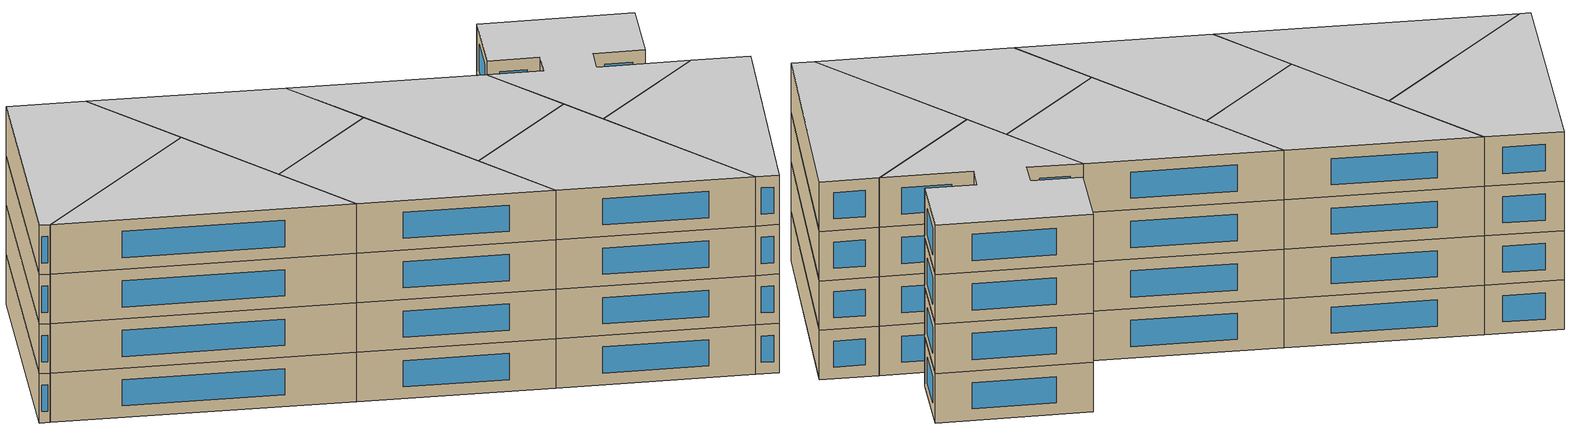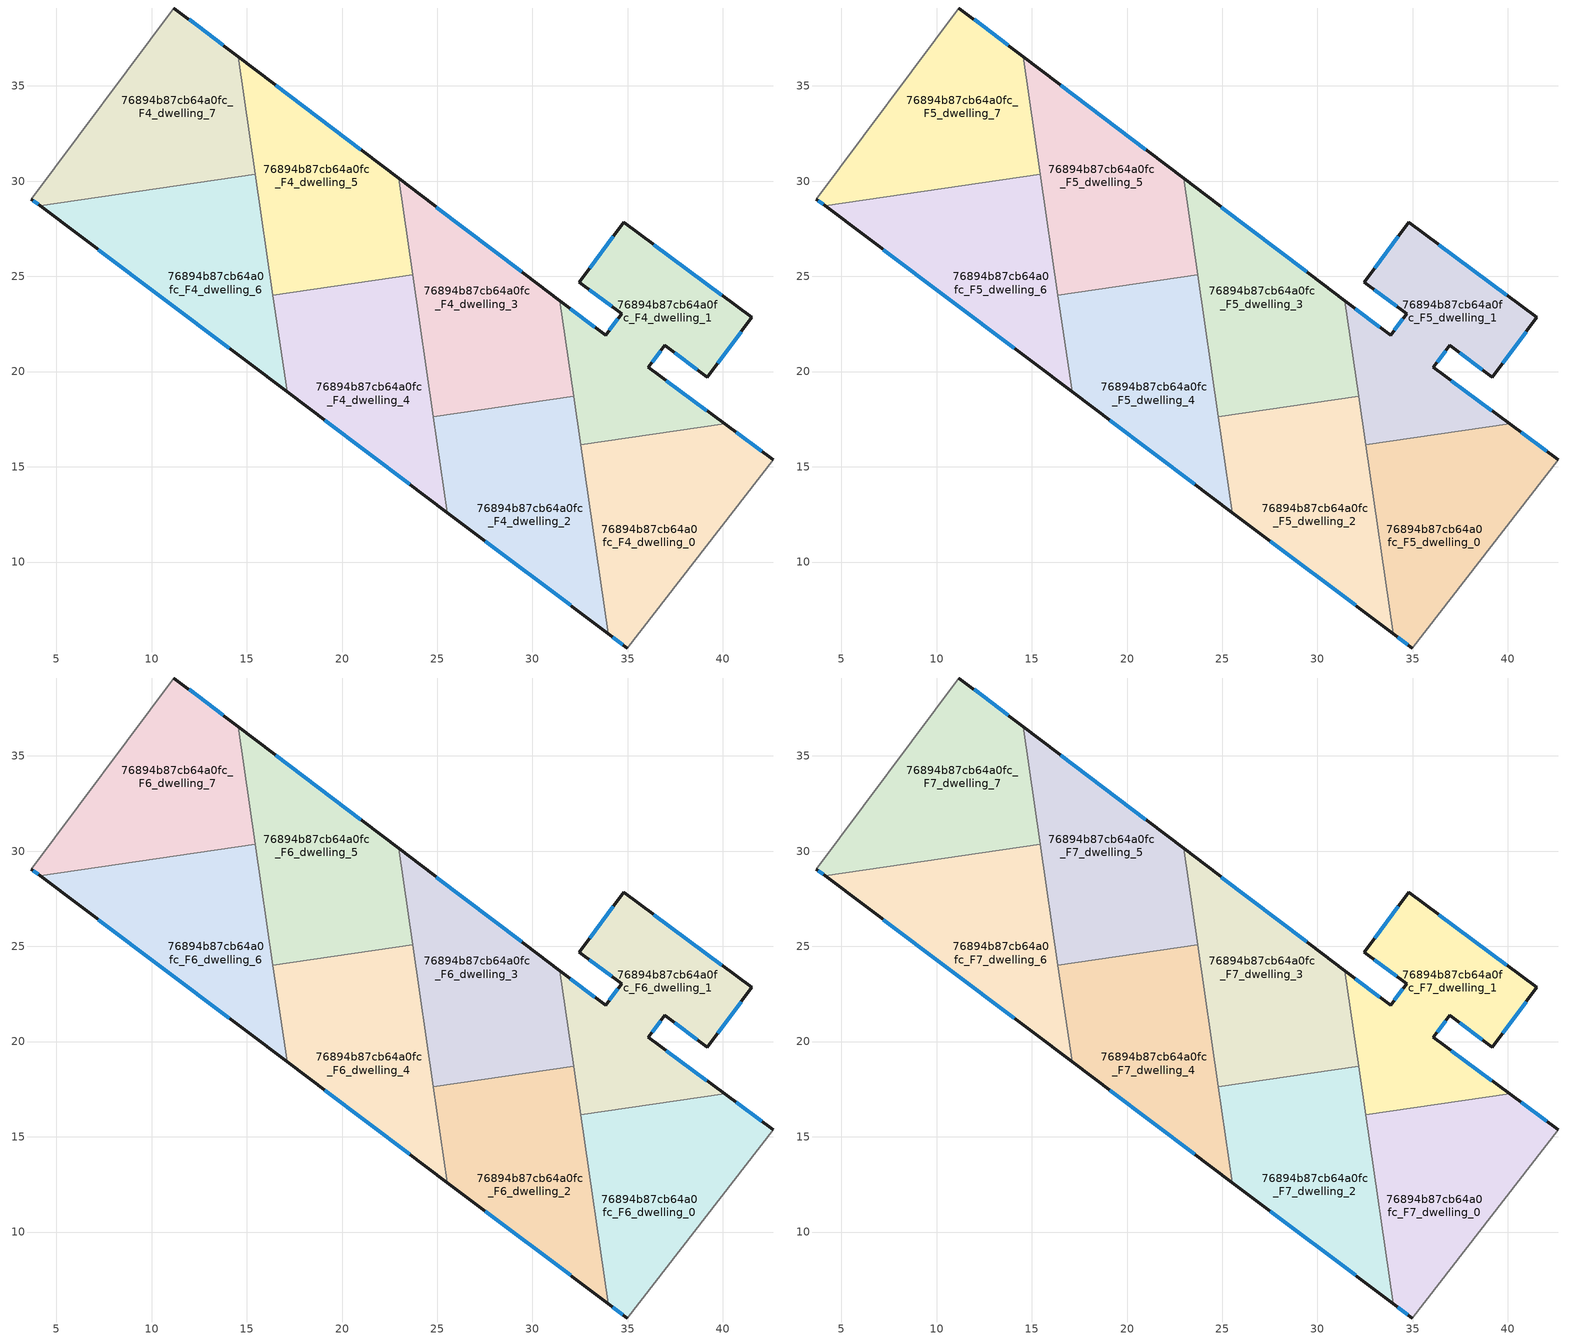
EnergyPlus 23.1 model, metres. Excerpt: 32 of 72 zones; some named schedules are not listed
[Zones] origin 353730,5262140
76894b87cb64a0fc_F4_dwelling_0
 floor to 76894b87cb64a0fc_F3_dwelling_0 (EU_floor_Construction): 42.64,15.36 34.97,5.49 33.98,6.23 32.53,16.15 40.09,17.25 z12
 wall outside (EU_wall_Construction): 33.98,6.23 34.97,5.49 / 42.64,15.36 40.09,17.25 z12:15
 wall to 76894b87cb64a0fc_F4_dwelling_1 (EU_wall_Construction): 40.09,17.25 32.53,16.15 z12:15
 wall adiabatic (EU_wall_Construction): 34.97,5.49 42.64,15.36 z12:15
 wall to 76894b87cb64a0fc_F4_dwelling_2 (EU_wall_Construction): 32.53,16.15 33.98,6.23 z12:15
 window (EU_Window_Construction): 34.22,6.06 34.74,5.66 / 42.04,15.81 40.69,16.81 z12.7:14.3
76894b87cb64a0fc_F4_dwelling_1
 floor to 76894b87cb64a0fc_F3_dwelling_1 (EU_floor_Construction): 41.51,22.84 39.18,19.71 36.94,21.38 36.08,20.23 40.09,17.25 32.53,16.15 31.43,23.73 33.84,21.9 34.69,23.03 32.45,24.7 34.78,27.83 z12
 wall outside (EU_wall_Construction): 40.09,17.25 36.08,20.23 36.94,21.38 39.18,19.71 41.51,22.84 34.78,27.83 32.45,24.7 34.69,23.03 33.84,21.9 31.43,23.73 z12:15
 wall to 76894b87cb64a0fc_F4_dwelling_3 (EU_wall_Construction): 31.43,23.73 32.16,18.71 z12:15
 wall to 76894b87cb64a0fc_F4_dwelling_2 (EU_wall_Construction): 32.16,18.71 32.54,16.15 z12:15
 window (EU_Window_Construction): 37.46,20.98 38.65,20.1 / 36.28,20.5 36.74,21.11 / 39.15,17.95 37.02,19.53 / 33.27,22.33 31.99,23.3 / 34.49,22.77 34.04,22.16 / 32.97,24.31 34.16,23.42 / 34.23,27.1 32.99,25.44 / 39.93,24.01 36.36,26.66 / 39.73,20.44 40.96,22.1 z12.7:14.3
76894b87cb64a0fc_F4_dwelling_2
 floor to 76894b87cb64a0fc_F3_dwelling_2 (EU_floor_Construction): 32.16,18.71 33.98,6.23 25.54,12.59 24.8,17.63 z12
 wall outside (EU_wall_Construction): 25.54,12.59 33.98,6.23 z12:15
 wall to 76894b87cb64a0fc_F4_dwelling_3 (EU_wall_Construction): 32.16,18.71 24.8,17.63 z12:15
 wall to 76894b87cb64a0fc_F4_dwelling_4 (EU_wall_Construction): 24.8,17.63 25.54,12.59 z12:15
 window (EU_Window_Construction): 27.52,11.1 32,7.73 z12.7:14.3
76894b87cb64a0fc_F4_dwelling_3
 floor to 76894b87cb64a0fc_F3_dwelling_3 (EU_floor_Construction): 31.43,23.73 32.16,18.71 24.8,17.63 22.97,30.14 z12
 wall outside (EU_wall_Construction): 31.43,23.73 22.97,30.14 z12:15
 wall to 76894b87cb64a0fc_F4_dwelling_5 (EU_wall_Construction): 22.97,30.14 23.71,25.09 z12:15
 wall to 76894b87cb64a0fc_F4_dwelling_4 (EU_wall_Construction): 23.71,25.09 24.8,17.64 z12:15
 window (EU_Window_Construction): 29.44,25.23 24.96,28.63 z12.7:14.3
76894b87cb64a0fc_F4_dwelling_4
 floor to 76894b87cb64a0fc_F3_dwelling_4 (EU_floor_Construction): 23.71,25.09 25.54,12.59 17.12,18.94 16.38,24.01 z12
 wall outside (EU_wall_Construction): 17.12,18.94 25.54,12.59 z12:15
 wall to 76894b87cb64a0fc_F4_dwelling_5 (EU_wall_Construction): 23.71,25.09 16.38,24.01 z12:15
 wall to 76894b87cb64a0fc_F4_dwelling_6 (EU_wall_Construction): 16.38,24.01 17.12,18.94 z12:15
 window (EU_Window_Construction): 19.09,17.45 23.56,14.08 z12.7:14.3
76894b87cb64a0fc_F4_dwelling_5
 floor to 76894b87cb64a0fc_F3_dwelling_5 (EU_floor_Construction): 22.97,30.14 23.71,25.09 16.38,24.01 14.55,36.53 z12
 wall outside (EU_wall_Construction): 22.97,30.14 14.55,36.53 z12:15
 wall to 76894b87cb64a0fc_F4_dwelling_7 (EU_wall_Construction): 14.55,36.53 15.45,30.35 z12:15
 wall to 76894b87cb64a0fc_F4_dwelling_6 (EU_wall_Construction): 15.45,30.35 16.38,24.01 z12:15
 window (EU_Window_Construction): 21,31.64 16.53,35.03 z12.7:14.3
76894b87cb64a0fc_F4_dwelling_6
 floor to 76894b87cb64a0fc_F3_dwelling_6 (EU_floor_Construction): 15.45,30.35 17.12,18.94 4.16,28.7 z12
 wall outside (EU_wall_Construction): 4.16,28.7 17.12,18.94 z12:15
 wall to 76894b87cb64a0fc_F4_dwelling_7 (EU_wall_Construction): 15.45,30.35 4.16,28.7 z12:15
 window (EU_Window_Construction): 7.2,26.41 14.07,21.23 z12.7:14.3
76894b87cb64a0fc_F4_dwelling_7
 floor to 76894b87cb64a0fc_F3_dwelling_7 (EU_floor_Construction): 14.55,36.53 15.45,30.35 4.16,28.7 3.68,29.06 11.18,39.09 z12
 wall outside (EU_wall_Construction): 3.68,29.06 4.16,28.7 / 14.55,36.53 11.18,39.09 z12:15
 wall adiabatic (EU_wall_Construction): 11.18,39.09 3.68,29.06 z12:15
 window (EU_Window_Construction): 3.79,28.97 4.04,28.78 / 13.75,37.13 11.97,38.49 z12.7:14.3
76894b87cb64a0fc_F5_dwelling_0
 floor to 76894b87cb64a0fc_F4_dwelling_0 (EU_floor_Construction): 42.64,15.36 34.97,5.49 33.98,6.23 32.53,16.15 40.09,17.25 z15
 wall outside (EU_wall_Construction): 33.98,6.23 34.97,5.49 / 42.64,15.36 40.09,17.25 z15:18
 wall to 76894b87cb64a0fc_F5_dwelling_1 (EU_wall_Construction): 40.09,17.25 32.53,16.15 z15:18
 wall adiabatic (EU_wall_Construction): 34.97,5.49 42.64,15.36 z15:18
 wall to 76894b87cb64a0fc_F5_dwelling_2 (EU_wall_Construction): 32.53,16.15 33.98,6.23 z15:18
 window (EU_Window_Construction): 34.22,6.06 34.74,5.66 / 42.04,15.81 40.69,16.81 z15.7:17.3
76894b87cb64a0fc_F5_dwelling_1
 floor to 76894b87cb64a0fc_F4_dwelling_1 (EU_floor_Construction): 41.51,22.84 39.18,19.71 36.94,21.38 36.08,20.23 40.09,17.25 32.53,16.15 31.43,23.73 33.84,21.9 34.69,23.03 32.45,24.7 34.78,27.83 z15
 wall outside (EU_wall_Construction): 40.09,17.25 36.08,20.23 36.94,21.38 39.18,19.71 41.51,22.84 34.78,27.83 32.45,24.7 34.69,23.03 33.84,21.9 31.43,23.73 z15:18
 wall to 76894b87cb64a0fc_F5_dwelling_3 (EU_wall_Construction): 31.43,23.73 32.16,18.71 z15:18
 wall to 76894b87cb64a0fc_F5_dwelling_2 (EU_wall_Construction): 32.16,18.71 32.54,16.15 z15:18
 window (EU_Window_Construction): 37.46,20.98 38.65,20.1 / 36.28,20.5 36.74,21.11 / 39.15,17.95 37.02,19.53 / 33.27,22.33 31.99,23.3 / 34.49,22.77 34.04,22.16 / 32.97,24.31 34.16,23.42 / 34.23,27.1 32.99,25.44 / 39.93,24.01 36.36,26.66 / 39.73,20.44 40.96,22.1 z15.7:17.3
76894b87cb64a0fc_F5_dwelling_2
 floor to 76894b87cb64a0fc_F4_dwelling_2 (EU_floor_Construction): 32.16,18.71 33.98,6.23 25.54,12.59 24.8,17.63 z15
 wall outside (EU_wall_Construction): 25.54,12.59 33.98,6.23 z15:18
 wall to 76894b87cb64a0fc_F5_dwelling_3 (EU_wall_Construction): 32.16,18.71 24.8,17.63 z15:18
 wall to 76894b87cb64a0fc_F5_dwelling_4 (EU_wall_Construction): 24.8,17.63 25.54,12.59 z15:18
 window (EU_Window_Construction): 27.52,11.1 32,7.73 z15.7:17.3
76894b87cb64a0fc_F5_dwelling_3
 floor to 76894b87cb64a0fc_F4_dwelling_3 (EU_floor_Construction): 31.43,23.73 32.16,18.71 24.8,17.63 22.97,30.14 z15
 wall outside (EU_wall_Construction): 31.43,23.73 22.97,30.14 z15:18
 wall to 76894b87cb64a0fc_F5_dwelling_5 (EU_wall_Construction): 22.97,30.14 23.71,25.09 z15:18
 wall to 76894b87cb64a0fc_F5_dwelling_4 (EU_wall_Construction): 23.71,25.09 24.8,17.64 z15:18
 window (EU_Window_Construction): 29.44,25.23 24.96,28.63 z15.7:17.3
76894b87cb64a0fc_F5_dwelling_4
 floor to 76894b87cb64a0fc_F4_dwelling_4 (EU_floor_Construction): 23.71,25.09 25.54,12.59 17.12,18.94 16.38,24.01 z15
 wall outside (EU_wall_Construction): 17.12,18.94 25.54,12.59 z15:18
 wall to 76894b87cb64a0fc_F5_dwelling_5 (EU_wall_Construction): 23.71,25.09 16.38,24.01 z15:18
 wall to 76894b87cb64a0fc_F5_dwelling_6 (EU_wall_Construction): 16.38,24.01 17.12,18.94 z15:18
 window (EU_Window_Construction): 19.09,17.45 23.56,14.08 z15.7:17.3
76894b87cb64a0fc_F5_dwelling_5
 floor to 76894b87cb64a0fc_F4_dwelling_5 (EU_floor_Construction): 22.97,30.14 23.71,25.09 16.38,24.01 14.55,36.53 z15
 wall outside (EU_wall_Construction): 22.97,30.14 14.55,36.53 z15:18
 wall to 76894b87cb64a0fc_F5_dwelling_7 (EU_wall_Construction): 14.55,36.53 15.45,30.35 z15:18
 wall to 76894b87cb64a0fc_F5_dwelling_6 (EU_wall_Construction): 15.45,30.35 16.38,24.01 z15:18
 window (EU_Window_Construction): 21,31.64 16.53,35.03 z15.7:17.3
76894b87cb64a0fc_F5_dwelling_6
 floor to 76894b87cb64a0fc_F4_dwelling_6 (EU_floor_Construction): 15.45,30.35 17.12,18.94 4.16,28.7 z15
 wall outside (EU_wall_Construction): 4.16,28.7 17.12,18.94 z15:18
 wall to 76894b87cb64a0fc_F5_dwelling_7 (EU_wall_Construction): 15.45,30.35 4.16,28.7 z15:18
 window (EU_Window_Construction): 7.2,26.41 14.07,21.23 z15.7:17.3
76894b87cb64a0fc_F5_dwelling_7
 floor to 76894b87cb64a0fc_F4_dwelling_7 (EU_floor_Construction): 14.55,36.53 15.45,30.35 4.16,28.7 3.68,29.06 11.18,39.09 z15
 wall outside (EU_wall_Construction): 3.68,29.06 4.16,28.7 / 14.55,36.53 11.18,39.09 z15:18
 wall adiabatic (EU_wall_Construction): 11.18,39.09 3.68,29.06 z15:18
 window (EU_Window_Construction): 3.79,28.97 4.04,28.78 / 13.75,37.13 11.97,38.49 z15.7:17.3
76894b87cb64a0fc_F6_dwelling_0
 floor to 76894b87cb64a0fc_F5_dwelling_0 (EU_floor_Construction): 42.64,15.36 34.97,5.49 33.98,6.23 32.53,16.15 40.09,17.25 z18
 wall outside (EU_wall_Construction): 33.98,6.23 34.97,5.49 / 42.64,15.36 40.09,17.25 z18:21
 wall to 76894b87cb64a0fc_F6_dwelling_1 (EU_wall_Construction): 40.09,17.25 32.53,16.15 z18:21
 wall adiabatic (EU_wall_Construction): 34.97,5.49 42.64,15.36 z18:21
 wall to 76894b87cb64a0fc_F6_dwelling_2 (EU_wall_Construction): 32.53,16.15 33.98,6.23 z18:21
 window (EU_Window_Construction): 34.22,6.06 34.74,5.66 / 42.04,15.81 40.69,16.81 z18.7:20.3
76894b87cb64a0fc_F6_dwelling_1
 floor to 76894b87cb64a0fc_F5_dwelling_1 (EU_floor_Construction): 41.51,22.84 39.18,19.71 36.94,21.38 36.08,20.23 40.09,17.25 32.53,16.15 31.43,23.73 33.84,21.9 34.69,23.03 32.45,24.7 34.78,27.83 z18
 wall outside (EU_wall_Construction): 40.09,17.25 36.08,20.23 36.94,21.38 39.18,19.71 41.51,22.84 34.78,27.83 32.45,24.7 34.69,23.03 33.84,21.9 31.43,23.73 z18:21
 wall to 76894b87cb64a0fc_F6_dwelling_3 (EU_wall_Construction): 31.43,23.73 32.16,18.71 z18:21
 wall to 76894b87cb64a0fc_F6_dwelling_2 (EU_wall_Construction): 32.16,18.71 32.54,16.15 z18:21
 window (EU_Window_Construction): 37.46,20.98 38.65,20.1 / 36.28,20.5 36.74,21.11 / 39.15,17.95 37.02,19.53 / 33.27,22.33 31.99,23.3 / 34.49,22.77 34.04,22.16 / 32.97,24.31 34.16,23.42 / 34.23,27.1 32.99,25.44 / 39.93,24.01 36.36,26.66 / 39.73,20.44 40.96,22.1 z18.7:20.3
76894b87cb64a0fc_F6_dwelling_2
 floor to 76894b87cb64a0fc_F5_dwelling_2 (EU_floor_Construction): 32.16,18.71 33.98,6.23 25.54,12.59 24.8,17.63 z18
 wall outside (EU_wall_Construction): 25.54,12.59 33.98,6.23 z18:21
 wall to 76894b87cb64a0fc_F6_dwelling_3 (EU_wall_Construction): 32.16,18.71 24.8,17.63 z18:21
 wall to 76894b87cb64a0fc_F6_dwelling_4 (EU_wall_Construction): 24.8,17.63 25.54,12.59 z18:21
 window (EU_Window_Construction): 27.52,11.1 32,7.73 z18.7:20.3
76894b87cb64a0fc_F6_dwelling_3
 floor to 76894b87cb64a0fc_F5_dwelling_3 (EU_floor_Construction): 31.43,23.73 32.16,18.71 24.8,17.63 22.97,30.14 z18
 wall outside (EU_wall_Construction): 31.43,23.73 22.97,30.14 z18:21
 wall to 76894b87cb64a0fc_F6_dwelling_5 (EU_wall_Construction): 22.97,30.14 23.71,25.09 z18:21
 wall to 76894b87cb64a0fc_F6_dwelling_4 (EU_wall_Construction): 23.71,25.09 24.8,17.64 z18:21
 window (EU_Window_Construction): 29.44,25.23 24.96,28.63 z18.7:20.3
76894b87cb64a0fc_F6_dwelling_4
 floor to 76894b87cb64a0fc_F5_dwelling_4 (EU_floor_Construction): 23.71,25.09 25.54,12.59 17.12,18.94 16.38,24.01 z18
 wall outside (EU_wall_Construction): 17.12,18.94 25.54,12.59 z18:21
 wall to 76894b87cb64a0fc_F6_dwelling_5 (EU_wall_Construction): 23.71,25.09 16.38,24.01 z18:21
 wall to 76894b87cb64a0fc_F6_dwelling_6 (EU_wall_Construction): 16.38,24.01 17.12,18.94 z18:21
 window (EU_Window_Construction): 19.09,17.45 23.56,14.08 z18.7:20.3
76894b87cb64a0fc_F6_dwelling_5
 floor to 76894b87cb64a0fc_F5_dwelling_5 (EU_floor_Construction): 22.97,30.14 23.71,25.09 16.38,24.01 14.55,36.53 z18
 wall outside (EU_wall_Construction): 22.97,30.14 14.55,36.53 z18:21
 wall to 76894b87cb64a0fc_F6_dwelling_7 (EU_wall_Construction): 14.55,36.53 15.45,30.35 z18:21
 wall to 76894b87cb64a0fc_F6_dwelling_6 (EU_wall_Construction): 15.45,30.35 16.38,24.01 z18:21
 window (EU_Window_Construction): 21,31.64 16.53,35.03 z18.7:20.3
76894b87cb64a0fc_F6_dwelling_6
 floor to 76894b87cb64a0fc_F5_dwelling_6 (EU_floor_Construction): 15.45,30.35 17.12,18.94 4.16,28.7 z18
 wall outside (EU_wall_Construction): 4.16,28.7 17.12,18.94 z18:21
 wall to 76894b87cb64a0fc_F6_dwelling_7 (EU_wall_Construction): 15.45,30.35 4.16,28.7 z18:21
 window (EU_Window_Construction): 7.2,26.41 14.07,21.23 z18.7:20.3
76894b87cb64a0fc_F6_dwelling_7
 floor to 76894b87cb64a0fc_F5_dwelling_7 (EU_floor_Construction): 14.55,36.53 15.45,30.35 4.16,28.7 3.68,29.06 11.18,39.09 z18
 wall outside (EU_wall_Construction): 3.68,29.06 4.16,28.7 / 14.55,36.53 11.18,39.09 z18:21
 wall adiabatic (EU_wall_Construction): 11.18,39.09 3.68,29.06 z18:21
 window (EU_Window_Construction): 3.79,28.97 4.04,28.78 / 13.75,37.13 11.97,38.49 z18.7:20.3
76894b87cb64a0fc_F7_dwelling_0
 floor to 76894b87cb64a0fc_F6_dwelling_0 (EU_floor_Construction): 42.64,15.36 34.97,5.49 33.98,6.23 32.53,16.15 40.09,17.25 z21
 wall outside (EU_wall_Construction): 33.98,6.23 34.97,5.49 / 42.64,15.36 40.09,17.25 z21:24
 wall to 76894b87cb64a0fc_F7_dwelling_1 (EU_wall_Construction): 40.09,17.25 32.53,16.15 z21:24
 wall adiabatic (EU_wall_Construction): 34.97,5.49 42.64,15.36 z21:24
 wall to 76894b87cb64a0fc_F7_dwelling_2 (EU_wall_Construction): 32.53,16.15 33.98,6.23 z21:24
 window (EU_Window_Construction): 34.22,6.06 34.74,5.66 / 42.04,15.81 40.69,16.81 z21.7:23.3
 ceiling to 76894b87cb64a0fc_F8_dwelling_0 (EU_floor_Construction): 34.97,5.49 42.64,15.36 40.09,17.25 32.53,16.15 33.98,6.23 z24
76894b87cb64a0fc_F7_dwelling_1
 floor to 76894b87cb64a0fc_F6_dwelling_1 (EU_floor_Construction): 41.51,22.84 39.18,19.71 36.94,21.38 36.08,20.23 40.09,17.25 32.53,16.15 31.43,23.73 33.84,21.9 34.69,23.03 32.45,24.7 34.78,27.83 z21
 wall outside (EU_wall_Construction): 40.09,17.25 36.08,20.23 36.94,21.38 39.18,19.71 41.51,22.84 34.78,27.83 32.45,24.7 34.69,23.03 33.84,21.9 31.43,23.73 z21:24
 wall to 76894b87cb64a0fc_F7_dwelling_3 (EU_wall_Construction): 31.43,23.73 32.16,18.71 z21:24
 wall to 76894b87cb64a0fc_F7_dwelling_2 (EU_wall_Construction): 32.16,18.71 32.54,16.15 z21:24
 window (EU_Window_Construction): 37.46,20.98 38.65,20.1 / 36.28,20.5 36.74,21.11 / 39.15,17.95 37.02,19.53 / 33.27,22.33 31.99,23.3 / 34.49,22.77 34.04,22.16 / 32.97,24.31 34.16,23.42 / 34.23,27.1 32.99,25.44 / 39.93,24.01 36.36,26.66 / 39.73,20.44 40.96,22.1 z21.7:23.3
 ceiling to 76894b87cb64a0fc_F8_dwelling_1 (EU_floor_Construction): 40.09,17.25 36.08,20.23 36.94,21.38 39.18,19.71 41.51,22.84 34.78,27.83 32.45,24.7 34.69,23.03 33.84,21.9 31.43,23.73 32.53,16.15 z24
76894b87cb64a0fc_F7_dwelling_2
 floor to 76894b87cb64a0fc_F6_dwelling_2 (EU_floor_Construction): 32.16,18.71 33.98,6.23 25.54,12.59 24.8,17.63 z21
 wall outside (EU_wall_Construction): 25.54,12.59 33.98,6.23 z21:24
 wall to 76894b87cb64a0fc_F7_dwelling_3 (EU_wall_Construction): 32.16,18.71 24.8,17.63 z21:24
 wall to 76894b87cb64a0fc_F7_dwelling_4 (EU_wall_Construction): 24.8,17.63 25.54,12.59 z21:24
 window (EU_Window_Construction): 27.52,11.1 32,7.73 z21.7:23.3
 ceiling to 76894b87cb64a0fc_F8_dwelling_2 (EU_floor_Construction): 33.98,6.23 32.16,18.71 24.8,17.63 25.54,12.59 z24
76894b87cb64a0fc_F7_dwelling_3
 floor to 76894b87cb64a0fc_F6_dwelling_3 (EU_floor_Construction): 31.43,23.73 32.16,18.71 24.8,17.63 22.97,30.14 z21
 wall outside (EU_wall_Construction): 31.43,23.73 22.97,30.14 z21:24
 wall to 76894b87cb64a0fc_F7_dwelling_5 (EU_wall_Construction): 22.97,30.14 23.71,25.09 z21:24
 wall to 76894b87cb64a0fc_F7_dwelling_4 (EU_wall_Construction): 23.71,25.09 24.8,17.64 z21:24
 window (EU_Window_Construction): 29.44,25.23 24.96,28.63 z21.7:23.3
 ceiling to 76894b87cb64a0fc_F8_dwelling_3 (EU_floor_Construction): 32.16,18.71 31.43,23.73 22.97,30.14 24.8,17.63 z24
76894b87cb64a0fc_F7_dwelling_4
 floor to 76894b87cb64a0fc_F6_dwelling_4 (EU_floor_Construction): 23.71,25.09 25.54,12.59 17.12,18.94 16.38,24.01 z21
 wall outside (EU_wall_Construction): 17.12,18.94 25.54,12.59 z21:24
 wall to 76894b87cb64a0fc_F7_dwelling_5 (EU_wall_Construction): 23.71,25.09 16.38,24.01 z21:24
 wall to 76894b87cb64a0fc_F7_dwelling_6 (EU_wall_Construction): 16.38,24.01 17.12,18.94 z21:24
 window (EU_Window_Construction): 19.09,17.45 23.56,14.08 z21.7:23.3
 ceiling to 76894b87cb64a0fc_F8_dwelling_4 (EU_floor_Construction): 25.54,12.59 23.71,25.09 16.38,24.01 17.12,18.94 z24
76894b87cb64a0fc_F7_dwelling_5
 floor to 76894b87cb64a0fc_F6_dwelling_5 (EU_floor_Construction): 22.97,30.14 23.71,25.09 16.38,24.01 14.55,36.53 z21
 wall outside (EU_wall_Construction): 22.97,30.14 14.55,36.53 z21:24
 wall to 76894b87cb64a0fc_F7_dwelling_7 (EU_wall_Construction): 14.55,36.53 15.45,30.35 z21:24
 wall to 76894b87cb64a0fc_F7_dwelling_6 (EU_wall_Construction): 15.45,30.35 16.38,24.01 z21:24
 window (EU_Window_Construction): 21,31.64 16.53,35.03 z21.7:23.3
 ceiling to 76894b87cb64a0fc_F8_dwelling_5 (EU_floor_Construction): 23.71,25.09 22.97,30.14 14.55,36.53 16.38,24.01 z24
76894b87cb64a0fc_F7_dwelling_6
 floor to 76894b87cb64a0fc_F6_dwelling_6 (EU_floor_Construction): 15.45,30.35 17.12,18.94 4.16,28.7 z21
 wall outside (EU_wall_Construction): 4.16,28.7 17.12,18.94 z21:24
 wall to 76894b87cb64a0fc_F7_dwelling_7 (EU_wall_Construction): 15.45,30.35 4.16,28.7 z21:24
 window (EU_Window_Construction): 7.2,26.41 14.07,21.23 z21.7:23.3
 ceiling to 76894b87cb64a0fc_F8_dwelling_6 (EU_floor_Construction): 17.12,18.94 15.45,30.35 4.16,28.7 z24
76894b87cb64a0fc_F7_dwelling_7
 floor to 76894b87cb64a0fc_F6_dwelling_7 (EU_floor_Construction): 14.55,36.53 15.45,30.35 4.16,28.7 3.68,29.06 11.18,39.09 z21
 wall outside (EU_wall_Construction): 3.68,29.06 4.16,28.7 / 14.55,36.53 11.18,39.09 z21:24
 wall adiabatic (EU_wall_Construction): 11.18,39.09 3.68,29.06 z21:24
 window (EU_Window_Construction): 3.79,28.97 4.04,28.78 / 13.75,37.13 11.97,38.49 z21.7:23.3
 ceiling to 76894b87cb64a0fc_F8_dwelling_7 (EU_floor_Construction): 15.45,30.35 14.55,36.53 11.18,39.09 3.68,29.06 4.16,28.7 z24
[Building]
EU S2 Campaign: North Axis=0; Terrain=City; Solar Distribution=FullExterior
[Site:Location]
Budapest.Ferenc.Liszt.Intl.AP: Latitude=47.437; Longitude=19.256; Time Zone=1; Elevation=185
[SizingPeriod:WeatherFileDays]
AnnualSizingPeriod: Begin Month=1; Begin Day of Month=1; End Month=12; End Day of Month=31; Day of Week for Start Day=Monday; Use Weather File Daylight Saving Period=No; Use Weather File Rain and Snow Indicators=No
[MATERIAL]
EU_InternalMass_Material: Roughness=MediumRough; Thickness=0.1; Conductivity=1; Density=1800; Specific Heat=900; Thermal Absorptance=0.9; Solar Absorptance=0.7; Visible Absorptance=0.7
[MATERIAL:NOMASS] Roughness=MediumRough; Thermal Absorptance=0.9; Solar Absorptance=0.7; Visible Absorptance=0.7
Name | Thermal Resistance
EU_wall_NoMass | 0.832559
EU_floor_NoMass | 0.872794
[WINDOWMATERIAL:SIMPLEGLAZINGSYSTEM]
EU_Window_SimpleGlazing: UFactor=2.79869; Solar Heat Gain Coefficient=0.75; Visible Transmittance=0.75
[CONSTRUCTION]
EU_wall_Construction: EU_wall_NoMass
EU_floor_Construction: EU_floor_NoMass
EU_Window_Construction: EU_Window_SimpleGlazing
EU_InternalMass_Construction: EU_InternalMass_Material
[ZONE] Type=1; Multiplier=1; Ceiling Height=autocalculate; Floor Area=autocalculate; Part of Total Floor Area=Yes
Name | Volume
76894b87cb64a0fc_F4_dwelling_0; 76894b87cb64a0fc_F5_dwelling_0; 76894b87cb64a0fc_F6_dwelling_0; 76894b87cb64a0fc_F7_dwelling_0 | 197.477
76894b87cb64a0fc_F4_dwelling_1; 76894b87cb64a0fc_F5_dwelling_1; 76894b87cb64a0fc_F6_dwelling_1; 76894b87cb64a0fc_F7_dwelling_1; 76894b87cb64a0fc_F4_dwelling_4; 76894b87cb64a0fc_F5_dwelling_4; 76894b87cb64a0fc_F6_dwelling_4; 76894b87cb64a0fc_F7_dwelling_4 | 197.494
76894b87cb64a0fc_F4_dwelling_2; 76894b87cb64a0fc_F5_dwelling_2; 76894b87cb64a0fc_F6_dwelling_2; 76894b87cb64a0fc_F7_dwelling_2; 76894b87cb64a0fc_F4_dwelling_3; 76894b87cb64a0fc_F5_dwelling_3; 76894b87cb64a0fc_F6_dwelling_3; 76894b87cb64a0fc_F7_dwelling_3 | 197.518
76894b87cb64a0fc_F4_dwelling_5; 76894b87cb64a0fc_F5_dwelling_5; 76894b87cb64a0fc_F6_dwelling_5; 76894b87cb64a0fc_F7_dwelling_5 | 197.513
76894b87cb64a0fc_F4_dwelling_6; 76894b87cb64a0fc_F5_dwelling_6; 76894b87cb64a0fc_F6_dwelling_6; 76894b87cb64a0fc_F7_dwelling_6 | 197.493
76894b87cb64a0fc_F4_dwelling_7; 76894b87cb64a0fc_F5_dwelling_7; 76894b87cb64a0fc_F6_dwelling_7; 76894b87cb64a0fc_F7_dwelling_7 | 197.458
[INTERNALMASS] Construction=EU_InternalMass_Construction
Name | Zone or ZoneList | Surface Area
76894b87cb64a0fc_F4_dwelling_0_EU_InternalMass | 76894b87cb64a0fc_F4_dwelling_0 | 65.8247
76894b87cb64a0fc_F4_dwelling_1_EU_InternalMass | 76894b87cb64a0fc_F4_dwelling_1 | 65.8308
76894b87cb64a0fc_F4_dwelling_2_EU_InternalMass | 76894b87cb64a0fc_F4_dwelling_2 | 65.8404
76894b87cb64a0fc_F4_dwelling_3_EU_InternalMass | 76894b87cb64a0fc_F4_dwelling_3 | 65.8366
76894b87cb64a0fc_F4_dwelling_4_EU_InternalMass | 76894b87cb64a0fc_F4_dwelling_4 | 65.831
76894b87cb64a0fc_F4_dwelling_5_EU_InternalMass | 76894b87cb64a0fc_F4_dwelling_5 | 65.8404
76894b87cb64a0fc_F4_dwelling_6_EU_InternalMass | 76894b87cb64a0fc_F4_dwelling_6 | 65.8319
76894b87cb64a0fc_F4_dwelling_7_EU_InternalMass | 76894b87cb64a0fc_F4_dwelling_7 | 65.8191
76894b87cb64a0fc_F5_dwelling_0_EU_InternalMass | 76894b87cb64a0fc_F5_dwelling_0 | 65.8247
76894b87cb64a0fc_F5_dwelling_1_EU_InternalMass | 76894b87cb64a0fc_F5_dwelling_1 | 65.8308
76894b87cb64a0fc_F5_dwelling_2_EU_InternalMass | 76894b87cb64a0fc_F5_dwelling_2 | 65.8404
76894b87cb64a0fc_F5_dwelling_3_EU_InternalMass | 76894b87cb64a0fc_F5_dwelling_3 | 65.8366
76894b87cb64a0fc_F5_dwelling_4_EU_InternalMass | 76894b87cb64a0fc_F5_dwelling_4 | 65.831
76894b87cb64a0fc_F5_dwelling_5_EU_InternalMass | 76894b87cb64a0fc_F5_dwelling_5 | 65.8404
76894b87cb64a0fc_F5_dwelling_6_EU_InternalMass | 76894b87cb64a0fc_F5_dwelling_6 | 65.8319
76894b87cb64a0fc_F5_dwelling_7_EU_InternalMass | 76894b87cb64a0fc_F5_dwelling_7 | 65.8191
76894b87cb64a0fc_F6_dwelling_0_EU_InternalMass | 76894b87cb64a0fc_F6_dwelling_0 | 65.8247
76894b87cb64a0fc_F6_dwelling_1_EU_InternalMass | 76894b87cb64a0fc_F6_dwelling_1 | 65.8308
76894b87cb64a0fc_F6_dwelling_2_EU_InternalMass | 76894b87cb64a0fc_F6_dwelling_2 | 65.8404
76894b87cb64a0fc_F6_dwelling_3_EU_InternalMass | 76894b87cb64a0fc_F6_dwelling_3 | 65.8366
76894b87cb64a0fc_F6_dwelling_4_EU_InternalMass | 76894b87cb64a0fc_F6_dwelling_4 | 65.831
76894b87cb64a0fc_F6_dwelling_5_EU_InternalMass | 76894b87cb64a0fc_F6_dwelling_5 | 65.8404
76894b87cb64a0fc_F6_dwelling_6_EU_InternalMass | 76894b87cb64a0fc_F6_dwelling_6 | 65.8319
76894b87cb64a0fc_F6_dwelling_7_EU_InternalMass | 76894b87cb64a0fc_F6_dwelling_7 | 65.8191
76894b87cb64a0fc_F7_dwelling_0_EU_InternalMass | 76894b87cb64a0fc_F7_dwelling_0 | 65.8247
76894b87cb64a0fc_F7_dwelling_1_EU_InternalMass | 76894b87cb64a0fc_F7_dwelling_1 | 65.8308
76894b87cb64a0fc_F7_dwelling_2_EU_InternalMass | 76894b87cb64a0fc_F7_dwelling_2 | 65.8404
76894b87cb64a0fc_F7_dwelling_3_EU_InternalMass | 76894b87cb64a0fc_F7_dwelling_3 | 65.8366
76894b87cb64a0fc_F7_dwelling_4_EU_InternalMass | 76894b87cb64a0fc_F7_dwelling_4 | 65.831
76894b87cb64a0fc_F7_dwelling_5_EU_InternalMass | 76894b87cb64a0fc_F7_dwelling_5 | 65.8404
76894b87cb64a0fc_F7_dwelling_6_EU_InternalMass | 76894b87cb64a0fc_F7_dwelling_6 | 65.8319
76894b87cb64a0fc_F7_dwelling_7_EU_InternalMass | 76894b87cb64a0fc_F7_dwelling_7 | 65.8191
[OTHEREQUIPMENT] Fuel Type=Electricity; Design Level Calculation Method=Watts/Area; Power per Zone Floor Area=1; Fraction Latent=0; Fraction Radiant=0; Fraction Lost=0; Carbon Dioxide Generation Rate=0; EndUse Subcategory=EU_Step8_InternalGains
Name | Zone or ZoneList or Space or SpaceList | Schedule
EU_Step8_InternalGain_76894b87cb64a0fc_F4_dwelling_0_f000 | 76894b87cb64a0fc_F4_dwelling_0 | EU_Step8_GainSchedule_76894b87cb64a0fc_F4_dwelling_0_f000
EU_Step8_InternalGain_76894b87cb64a0fc_F4_dwelling_1_f000 | 76894b87cb64a0fc_F4_dwelling_1 | EU_Step8_GainSchedule_76894b87cb64a0fc_F4_dwelling_1_f000
EU_Step8_InternalGain_76894b87cb64a0fc_F4_dwelling_2_f000 | 76894b87cb64a0fc_F4_dwelling_2 | EU_Step8_GainSchedule_76894b87cb64a0fc_F4_dwelling_2_f000
EU_Step8_InternalGain_76894b87cb64a0fc_F4_dwelling_3_f000 | 76894b87cb64a0fc_F4_dwelling_3 | EU_Step8_GainSchedule_76894b87cb64a0fc_F4_dwelling_3_f000
EU_Step8_InternalGain_76894b87cb64a0fc_F4_dwelling_4_f000 | 76894b87cb64a0fc_F4_dwelling_4 | EU_Step8_GainSchedule_76894b87cb64a0fc_F4_dwelling_4_f000
EU_Step8_InternalGain_76894b87cb64a0fc_F4_dwelling_5_f000 | 76894b87cb64a0fc_F4_dwelling_5 | EU_Step8_GainSchedule_76894b87cb64a0fc_F4_dwelling_5_f000
EU_Step8_InternalGain_76894b87cb64a0fc_F4_dwelling_6_f000 | 76894b87cb64a0fc_F4_dwelling_6 | EU_Step8_GainSchedule_76894b87cb64a0fc_F4_dwelling_6_f000
EU_Step8_InternalGain_76894b87cb64a0fc_F4_dwelling_7_f000 | 76894b87cb64a0fc_F4_dwelling_7 | EU_Step8_GainSchedule_76894b87cb64a0fc_F4_dwelling_7_f000
EU_Step8_InternalGain_76894b87cb64a0fc_F5_dwelling_0_f000 | 76894b87cb64a0fc_F5_dwelling_0 | EU_Step8_GainSchedule_76894b87cb64a0fc_F5_dwelling_0_f000
EU_Step8_InternalGain_76894b87cb64a0fc_F5_dwelling_1_f000 | 76894b87cb64a0fc_F5_dwelling_1 | EU_Step8_GainSchedule_76894b87cb64a0fc_F5_dwelling_1_f000
EU_Step8_InternalGain_76894b87cb64a0fc_F5_dwelling_2_f000 | 76894b87cb64a0fc_F5_dwelling_2 | EU_Step8_GainSchedule_76894b87cb64a0fc_F5_dwelling_2_f000
EU_Step8_InternalGain_76894b87cb64a0fc_F5_dwelling_3_f000 | 76894b87cb64a0fc_F5_dwelling_3 | EU_Step8_GainSchedule_76894b87cb64a0fc_F5_dwelling_3_f000
EU_Step8_InternalGain_76894b87cb64a0fc_F5_dwelling_4_f000 | 76894b87cb64a0fc_F5_dwelling_4 | EU_Step8_GainSchedule_76894b87cb64a0fc_F5_dwelling_4_f000
EU_Step8_InternalGain_76894b87cb64a0fc_F5_dwelling_5_f000 | 76894b87cb64a0fc_F5_dwelling_5 | EU_Step8_GainSchedule_76894b87cb64a0fc_F5_dwelling_5_f000
EU_Step8_InternalGain_76894b87cb64a0fc_F5_dwelling_6_f000 | 76894b87cb64a0fc_F5_dwelling_6 | EU_Step8_GainSchedule_76894b87cb64a0fc_F5_dwelling_6_f000
EU_Step8_InternalGain_76894b87cb64a0fc_F5_dwelling_7_f000 | 76894b87cb64a0fc_F5_dwelling_7 | EU_Step8_GainSchedule_76894b87cb64a0fc_F5_dwelling_7_f000
EU_Step8_InternalGain_76894b87cb64a0fc_F6_dwelling_0_f000 | 76894b87cb64a0fc_F6_dwelling_0 | EU_Step8_GainSchedule_76894b87cb64a0fc_F6_dwelling_0_f000
EU_Step8_InternalGain_76894b87cb64a0fc_F6_dwelling_1_f000 | 76894b87cb64a0fc_F6_dwelling_1 | EU_Step8_GainSchedule_76894b87cb64a0fc_F6_dwelling_1_f000
EU_Step8_InternalGain_76894b87cb64a0fc_F6_dwelling_2_f000 | 76894b87cb64a0fc_F6_dwelling_2 | EU_Step8_GainSchedule_76894b87cb64a0fc_F6_dwelling_2_f000
EU_Step8_InternalGain_76894b87cb64a0fc_F6_dwelling_3_f000 | 76894b87cb64a0fc_F6_dwelling_3 | EU_Step8_GainSchedule_76894b87cb64a0fc_F6_dwelling_3_f000
EU_Step8_InternalGain_76894b87cb64a0fc_F6_dwelling_4_f000 | 76894b87cb64a0fc_F6_dwelling_4 | EU_Step8_GainSchedule_76894b87cb64a0fc_F6_dwelling_4_f000
EU_Step8_InternalGain_76894b87cb64a0fc_F6_dwelling_5_f000 | 76894b87cb64a0fc_F6_dwelling_5 | EU_Step8_GainSchedule_76894b87cb64a0fc_F6_dwelling_5_f000
EU_Step8_InternalGain_76894b87cb64a0fc_F6_dwelling_6_f000 | 76894b87cb64a0fc_F6_dwelling_6 | EU_Step8_GainSchedule_76894b87cb64a0fc_F6_dwelling_6_f000
EU_Step8_InternalGain_76894b87cb64a0fc_F6_dwelling_7_f000 | 76894b87cb64a0fc_F6_dwelling_7 | EU_Step8_GainSchedule_76894b87cb64a0fc_F6_dwelling_7_f000
EU_Step8_InternalGain_76894b87cb64a0fc_F7_dwelling_0_f000 | 76894b87cb64a0fc_F7_dwelling_0 | EU_Step8_GainSchedule_76894b87cb64a0fc_F7_dwelling_0_f000
EU_Step8_InternalGain_76894b87cb64a0fc_F7_dwelling_1_f000 | 76894b87cb64a0fc_F7_dwelling_1 | EU_Step8_GainSchedule_76894b87cb64a0fc_F7_dwelling_1_f000
EU_Step8_InternalGain_76894b87cb64a0fc_F7_dwelling_2_f000 | 76894b87cb64a0fc_F7_dwelling_2 | EU_Step8_GainSchedule_76894b87cb64a0fc_F7_dwelling_2_f000
EU_Step8_InternalGain_76894b87cb64a0fc_F7_dwelling_3_f000 | 76894b87cb64a0fc_F7_dwelling_3 | EU_Step8_GainSchedule_76894b87cb64a0fc_F7_dwelling_3_f000
EU_Step8_InternalGain_76894b87cb64a0fc_F7_dwelling_4_f000 | 76894b87cb64a0fc_F7_dwelling_4 | EU_Step8_GainSchedule_76894b87cb64a0fc_F7_dwelling_4_f000
EU_Step8_InternalGain_76894b87cb64a0fc_F7_dwelling_5_f000 | 76894b87cb64a0fc_F7_dwelling_5 | EU_Step8_GainSchedule_76894b87cb64a0fc_F7_dwelling_5_f000
EU_Step8_InternalGain_76894b87cb64a0fc_F7_dwelling_6_f000 | 76894b87cb64a0fc_F7_dwelling_6 | EU_Step8_GainSchedule_76894b87cb64a0fc_F7_dwelling_6_f000
EU_Step8_InternalGain_76894b87cb64a0fc_F7_dwelling_7_f000 | 76894b87cb64a0fc_F7_dwelling_7 | EU_Step8_GainSchedule_76894b87cb64a0fc_F7_dwelling_7_f000
[ZONEVENTILATION:DESIGNFLOWRATE] Schedule=EU_AlwaysOn; Design Flow Rate Calculation Method=AirChanges/Hour; Air Changes per Hour=0.475469; Ventilation Type=Natural; Fan Pressure Rise=0; Fan Total Efficiency=1; Constant Term Coefficient=1; Temperature Term Coefficient=0; Velocity Term Coefficient=0; Velocity Squared Term Coefficient=0; Minimum Indoor Temperature=-100; Maximum Indoor Temperature=100; Delta Temperature=-100; Minimum Outdoor Temperature=-100; Maximum Outdoor Temperature=100; Maximum Wind Speed=40
Name | Zone or ZoneList or Space or SpaceList
EU_ConstantAir_76894b87cb64a0fc_F4_dwelling_0 | 76894b87cb64a0fc_F4_dwelling_0
EU_ConstantAir_76894b87cb64a0fc_F4_dwelling_1 | 76894b87cb64a0fc_F4_dwelling_1
EU_ConstantAir_76894b87cb64a0fc_F4_dwelling_2 | 76894b87cb64a0fc_F4_dwelling_2
EU_ConstantAir_76894b87cb64a0fc_F4_dwelling_3 | 76894b87cb64a0fc_F4_dwelling_3
EU_ConstantAir_76894b87cb64a0fc_F4_dwelling_4 | 76894b87cb64a0fc_F4_dwelling_4
EU_ConstantAir_76894b87cb64a0fc_F4_dwelling_5 | 76894b87cb64a0fc_F4_dwelling_5
EU_ConstantAir_76894b87cb64a0fc_F4_dwelling_6 | 76894b87cb64a0fc_F4_dwelling_6
EU_ConstantAir_76894b87cb64a0fc_F4_dwelling_7 | 76894b87cb64a0fc_F4_dwelling_7
EU_ConstantAir_76894b87cb64a0fc_F5_dwelling_0 | 76894b87cb64a0fc_F5_dwelling_0
EU_ConstantAir_76894b87cb64a0fc_F5_dwelling_1 | 76894b87cb64a0fc_F5_dwelling_1
EU_ConstantAir_76894b87cb64a0fc_F5_dwelling_2 | 76894b87cb64a0fc_F5_dwelling_2
EU_ConstantAir_76894b87cb64a0fc_F5_dwelling_3 | 76894b87cb64a0fc_F5_dwelling_3
EU_ConstantAir_76894b87cb64a0fc_F5_dwelling_4 | 76894b87cb64a0fc_F5_dwelling_4
EU_ConstantAir_76894b87cb64a0fc_F5_dwelling_5 | 76894b87cb64a0fc_F5_dwelling_5
EU_ConstantAir_76894b87cb64a0fc_F5_dwelling_6 | 76894b87cb64a0fc_F5_dwelling_6
EU_ConstantAir_76894b87cb64a0fc_F5_dwelling_7 | 76894b87cb64a0fc_F5_dwelling_7
EU_ConstantAir_76894b87cb64a0fc_F6_dwelling_0 | 76894b87cb64a0fc_F6_dwelling_0
EU_ConstantAir_76894b87cb64a0fc_F6_dwelling_1 | 76894b87cb64a0fc_F6_dwelling_1
EU_ConstantAir_76894b87cb64a0fc_F6_dwelling_2 | 76894b87cb64a0fc_F6_dwelling_2
EU_ConstantAir_76894b87cb64a0fc_F6_dwelling_3 | 76894b87cb64a0fc_F6_dwelling_3
EU_ConstantAir_76894b87cb64a0fc_F6_dwelling_4 | 76894b87cb64a0fc_F6_dwelling_4
EU_ConstantAir_76894b87cb64a0fc_F6_dwelling_5 | 76894b87cb64a0fc_F6_dwelling_5
EU_ConstantAir_76894b87cb64a0fc_F6_dwelling_6 | 76894b87cb64a0fc_F6_dwelling_6
EU_ConstantAir_76894b87cb64a0fc_F6_dwelling_7 | 76894b87cb64a0fc_F6_dwelling_7
EU_ConstantAir_76894b87cb64a0fc_F7_dwelling_0 | 76894b87cb64a0fc_F7_dwelling_0
EU_ConstantAir_76894b87cb64a0fc_F7_dwelling_1 | 76894b87cb64a0fc_F7_dwelling_1
EU_ConstantAir_76894b87cb64a0fc_F7_dwelling_2 | 76894b87cb64a0fc_F7_dwelling_2
EU_ConstantAir_76894b87cb64a0fc_F7_dwelling_3 | 76894b87cb64a0fc_F7_dwelling_3
EU_ConstantAir_76894b87cb64a0fc_F7_dwelling_4 | 76894b87cb64a0fc_F7_dwelling_4
EU_ConstantAir_76894b87cb64a0fc_F7_dwelling_5 | 76894b87cb64a0fc_F7_dwelling_5
EU_ConstantAir_76894b87cb64a0fc_F7_dwelling_6 | 76894b87cb64a0fc_F7_dwelling_6
EU_ConstantAir_76894b87cb64a0fc_F7_dwelling_7 | 76894b87cb64a0fc_F7_dwelling_7
[HVACTEMPLATE:ZONE:IDEALLOADSAIRSYSTEM] System Availability Schedule=EU_AlwaysOn; Maximum Heating Supply Air Temperature=50; Minimum Cooling Supply Air Temperature=13; Maximum Heating Supply Air Humidity Ratio=0.0156; Minimum Cooling Supply Air Humidity Ratio=0.0077; Heating Limit=NoLimit; Cooling Limit=NoLimit; Heating Availability Schedule=EU_AlwaysOn; Cooling Availability Schedule=EU_CoolingOff; Dehumidification Control Type=ConstantSensibleHeatRatio; Cooling Sensible Heat Ratio=0.7; Dehumidification Setpoint=60; Humidification Control Type=None; Humidification Setpoint=30; Outdoor Air Method=None; Outdoor Air Flow Rate per Person=0.00944; Outdoor Air Flow Rate per Zone Floor Area=0; Outdoor Air Flow Rate per Zone=0; Demand Controlled Ventilation Type=None; Outdoor Air Economizer Type=NoEconomizer; Heat Recovery Type=None; Sensible Heat Recovery Effectiveness=0.7; Latent Heat Recovery Effectiveness=0.65
Name | Template Thermostat
76894b87cb64a0fc_F4_dwelling_0 | EU_HeatOnly_76894b87cb64a0fc_F4_dwelling_0
76894b87cb64a0fc_F4_dwelling_1 | EU_HeatOnly_76894b87cb64a0fc_F4_dwelling_1
76894b87cb64a0fc_F4_dwelling_2 | EU_HeatOnly_76894b87cb64a0fc_F4_dwelling_2
76894b87cb64a0fc_F4_dwelling_3 | EU_HeatOnly_76894b87cb64a0fc_F4_dwelling_3
76894b87cb64a0fc_F4_dwelling_4 | EU_HeatOnly_76894b87cb64a0fc_F4_dwelling_4
76894b87cb64a0fc_F4_dwelling_5 | EU_HeatOnly_76894b87cb64a0fc_F4_dwelling_5
76894b87cb64a0fc_F4_dwelling_6 | EU_HeatOnly_76894b87cb64a0fc_F4_dwelling_6
76894b87cb64a0fc_F4_dwelling_7 | EU_HeatOnly_76894b87cb64a0fc_F4_dwelling_7
76894b87cb64a0fc_F5_dwelling_0 | EU_HeatOnly_76894b87cb64a0fc_F5_dwelling_0
76894b87cb64a0fc_F5_dwelling_1 | EU_HeatOnly_76894b87cb64a0fc_F5_dwelling_1
76894b87cb64a0fc_F5_dwelling_2 | EU_HeatOnly_76894b87cb64a0fc_F5_dwelling_2
76894b87cb64a0fc_F5_dwelling_3 | EU_HeatOnly_76894b87cb64a0fc_F5_dwelling_3
76894b87cb64a0fc_F5_dwelling_4 | EU_HeatOnly_76894b87cb64a0fc_F5_dwelling_4
76894b87cb64a0fc_F5_dwelling_5 | EU_HeatOnly_76894b87cb64a0fc_F5_dwelling_5
76894b87cb64a0fc_F5_dwelling_6 | EU_HeatOnly_76894b87cb64a0fc_F5_dwelling_6
76894b87cb64a0fc_F5_dwelling_7 | EU_HeatOnly_76894b87cb64a0fc_F5_dwelling_7
76894b87cb64a0fc_F6_dwelling_0 | EU_HeatOnly_76894b87cb64a0fc_F6_dwelling_0
76894b87cb64a0fc_F6_dwelling_1 | EU_HeatOnly_76894b87cb64a0fc_F6_dwelling_1
76894b87cb64a0fc_F6_dwelling_2 | EU_HeatOnly_76894b87cb64a0fc_F6_dwelling_2
76894b87cb64a0fc_F6_dwelling_3 | EU_HeatOnly_76894b87cb64a0fc_F6_dwelling_3
76894b87cb64a0fc_F6_dwelling_4 | EU_HeatOnly_76894b87cb64a0fc_F6_dwelling_4
76894b87cb64a0fc_F6_dwelling_5 | EU_HeatOnly_76894b87cb64a0fc_F6_dwelling_5
76894b87cb64a0fc_F6_dwelling_6 | EU_HeatOnly_76894b87cb64a0fc_F6_dwelling_6
76894b87cb64a0fc_F6_dwelling_7 | EU_HeatOnly_76894b87cb64a0fc_F6_dwelling_7
76894b87cb64a0fc_F7_dwelling_0 | EU_HeatOnly_76894b87cb64a0fc_F7_dwelling_0
76894b87cb64a0fc_F7_dwelling_1 | EU_HeatOnly_76894b87cb64a0fc_F7_dwelling_1
76894b87cb64a0fc_F7_dwelling_2 | EU_HeatOnly_76894b87cb64a0fc_F7_dwelling_2
76894b87cb64a0fc_F7_dwelling_3 | EU_HeatOnly_76894b87cb64a0fc_F7_dwelling_3
76894b87cb64a0fc_F7_dwelling_4 | EU_HeatOnly_76894b87cb64a0fc_F7_dwelling_4
76894b87cb64a0fc_F7_dwelling_5 | EU_HeatOnly_76894b87cb64a0fc_F7_dwelling_5
76894b87cb64a0fc_F7_dwelling_6 | EU_HeatOnly_76894b87cb64a0fc_F7_dwelling_6
76894b87cb64a0fc_F7_dwelling_7 | EU_HeatOnly_76894b87cb64a0fc_F7_dwelling_7
[SIZING:ZONE] Zone Cooling Design Supply Air Temperature Input Method=SupplyAirTemperature; Zone Cooling Design Supply Air Temperature=13; Zone Heating Design Supply Air Temperature Input Method=SupplyAirTemperature; Zone Heating Design Supply Air Temperature=50; Zone Cooling Design Supply Air Humidity Ratio=0.008; Zone Heating Design Supply Air Humidity Ratio=0.008; Cooling Design Air Flow Method=DesignDay; Cooling Design Air Flow Rate=0; Cooling Minimum Air Flow per Zone Floor Area=0.000762; Cooling Minimum Air Flow=0; Cooling Minimum Air Flow Fraction=0.2; Heating Design Air Flow Method=DesignDay; Heating Design Air Flow Rate=0; Heating Maximum Air Flow per Zone Floor Area=0.002032; Heating Maximum Air Flow=0.141576; Heating Maximum Air Flow Fraction=0.3; Account for Dedicated Outdoor Air System=No; Dedicated Outdoor Air System Control Strategy=NeutralSupplyAir; Dedicated Outdoor Air Low Setpoint Temperature for Design=autosize; Dedicated Outdoor Air High Setpoint Temperature for Design=autosize; Zone Load Sizing Method=Sensible Load Only No Latent Load; Zone Latent Cooling Design Supply Air Humidity Ratio Input Method=HumidityRatioDifference; Zone Cooling Design Supply Air Humidity Ratio Difference=0.005; Zone Latent Heating Design Supply Air Humidity Ratio Input Method=HumidityRatioDifference; Zone Humidification Design Supply Air Humidity Ratio Difference=0.005
76894b87cb64a0fc_F4_dwelling_0; 76894b87cb64a0fc_F4_dwelling_1; 76894b87cb64a0fc_F4_dwelling_2; 76894b87cb64a0fc_F4_dwelling_3; 76894b87cb64a0fc_F4_dwelling_4; 76894b87cb64a0fc_F4_dwelling_5; 76894b87cb64a0fc_F4_dwelling_6; 76894b87cb64a0fc_F4_dwelling_7; 76894b87cb64a0fc_F5_dwelling_0; 76894b87cb64a0fc_F5_dwelling_1; 76894b87cb64a0fc_F5_dwelling_2; 76894b87cb64a0fc_F5_dwelling_3; 76894b87cb64a0fc_F5_dwelling_4; 76894b87cb64a0fc_F5_dwelling_5; 76894b87cb64a0fc_F5_dwelling_6; 76894b87cb64a0fc_F5_dwelling_7; 76894b87cb64a0fc_F6_dwelling_0; 76894b87cb64a0fc_F6_dwelling_1; 76894b87cb64a0fc_F6_dwelling_2; 76894b87cb64a0fc_F6_dwelling_3; 76894b87cb64a0fc_F6_dwelling_4; 76894b87cb64a0fc_F6_dwelling_5; 76894b87cb64a0fc_F6_dwelling_6; 76894b87cb64a0fc_F6_dwelling_7; 76894b87cb64a0fc_F7_dwelling_0; 76894b87cb64a0fc_F7_dwelling_1; 76894b87cb64a0fc_F7_dwelling_2; 76894b87cb64a0fc_F7_dwelling_3; 76894b87cb64a0fc_F7_dwelling_4; 76894b87cb64a0fc_F7_dwelling_5; 76894b87cb64a0fc_F7_dwelling_6; 76894b87cb64a0fc_F7_dwelling_7
[SCHEDULE:FILE] Column Number=1; Rows to Skip at Top=0; Number of Hours of Data=8760; Column Separator=Comma; Interpolate to Timestep=No; Minutes per Item=60; Adjust Schedule for Daylight Savings=Yes
Name | File
EU_Step8_GainSchedule_76894b87cb64a0fc_F4_dwelling_0_f000 | ../../schedules/76894b87cb64a0fc/76894b87cb64a0fc_F4_dwelling_0_f000_gain.csv
EU_Step8_GainSchedule_76894b87cb64a0fc_F4_dwelling_1_f000 | ../../schedules/76894b87cb64a0fc/76894b87cb64a0fc_F4_dwelling_1_f000_gain.csv
EU_Step8_GainSchedule_76894b87cb64a0fc_F4_dwelling_2_f000 | ../../schedules/76894b87cb64a0fc/76894b87cb64a0fc_F4_dwelling_2_f000_gain.csv
EU_Step8_GainSchedule_76894b87cb64a0fc_F4_dwelling_3_f000 | ../../schedules/76894b87cb64a0fc/76894b87cb64a0fc_F4_dwelling_3_f000_gain.csv
EU_Step8_GainSchedule_76894b87cb64a0fc_F4_dwelling_4_f000 | ../../schedules/76894b87cb64a0fc/76894b87cb64a0fc_F4_dwelling_4_f000_gain.csv
EU_Step8_GainSchedule_76894b87cb64a0fc_F4_dwelling_5_f000 | ../../schedules/76894b87cb64a0fc/76894b87cb64a0fc_F4_dwelling_5_f000_gain.csv
EU_Step8_GainSchedule_76894b87cb64a0fc_F4_dwelling_6_f000 | ../../schedules/76894b87cb64a0fc/76894b87cb64a0fc_F4_dwelling_6_f000_gain.csv
EU_Step8_GainSchedule_76894b87cb64a0fc_F4_dwelling_7_f000 | ../../schedules/76894b87cb64a0fc/76894b87cb64a0fc_F4_dwelling_7_f000_gain.csv
EU_Step8_GainSchedule_76894b87cb64a0fc_F5_dwelling_0_f000 | ../../schedules/76894b87cb64a0fc/76894b87cb64a0fc_F5_dwelling_0_f000_gain.csv
EU_Step8_GainSchedule_76894b87cb64a0fc_F5_dwelling_1_f000 | ../../schedules/76894b87cb64a0fc/76894b87cb64a0fc_F5_dwelling_1_f000_gain.csv
EU_Step8_GainSchedule_76894b87cb64a0fc_F5_dwelling_2_f000 | ../../schedules/76894b87cb64a0fc/76894b87cb64a0fc_F5_dwelling_2_f000_gain.csv
EU_Step8_GainSchedule_76894b87cb64a0fc_F5_dwelling_3_f000 | ../../schedules/76894b87cb64a0fc/76894b87cb64a0fc_F5_dwelling_3_f000_gain.csv
EU_Step8_GainSchedule_76894b87cb64a0fc_F5_dwelling_4_f000 | ../../schedules/76894b87cb64a0fc/76894b87cb64a0fc_F5_dwelling_4_f000_gain.csv
EU_Step8_GainSchedule_76894b87cb64a0fc_F5_dwelling_5_f000 | ../../schedules/76894b87cb64a0fc/76894b87cb64a0fc_F5_dwelling_5_f000_gain.csv
EU_Step8_GainSchedule_76894b87cb64a0fc_F5_dwelling_6_f000 | ../../schedules/76894b87cb64a0fc/76894b87cb64a0fc_F5_dwelling_6_f000_gain.csv
EU_Step8_GainSchedule_76894b87cb64a0fc_F5_dwelling_7_f000 | ../../schedules/76894b87cb64a0fc/76894b87cb64a0fc_F5_dwelling_7_f000_gain.csv
EU_Step8_GainSchedule_76894b87cb64a0fc_F6_dwelling_0_f000 | ../../schedules/76894b87cb64a0fc/76894b87cb64a0fc_F6_dwelling_0_f000_gain.csv
EU_Step8_GainSchedule_76894b87cb64a0fc_F6_dwelling_1_f000 | ../../schedules/76894b87cb64a0fc/76894b87cb64a0fc_F6_dwelling_1_f000_gain.csv
EU_Step8_GainSchedule_76894b87cb64a0fc_F6_dwelling_2_f000 | ../../schedules/76894b87cb64a0fc/76894b87cb64a0fc_F6_dwelling_2_f000_gain.csv
EU_Step8_GainSchedule_76894b87cb64a0fc_F6_dwelling_3_f000 | ../../schedules/76894b87cb64a0fc/76894b87cb64a0fc_F6_dwelling_3_f000_gain.csv
EU_Step8_GainSchedule_76894b87cb64a0fc_F6_dwelling_4_f000 | ../../schedules/76894b87cb64a0fc/76894b87cb64a0fc_F6_dwelling_4_f000_gain.csv
EU_Step8_GainSchedule_76894b87cb64a0fc_F6_dwelling_5_f000 | ../../schedules/76894b87cb64a0fc/76894b87cb64a0fc_F6_dwelling_5_f000_gain.csv
EU_Step8_GainSchedule_76894b87cb64a0fc_F6_dwelling_6_f000 | ../../schedules/76894b87cb64a0fc/76894b87cb64a0fc_F6_dwelling_6_f000_gain.csv
EU_Step8_GainSchedule_76894b87cb64a0fc_F6_dwelling_7_f000 | ../../schedules/76894b87cb64a0fc/76894b87cb64a0fc_F6_dwelling_7_f000_gain.csv
EU_Step8_GainSchedule_76894b87cb64a0fc_F7_dwelling_0_f000 | ../../schedules/76894b87cb64a0fc/76894b87cb64a0fc_F7_dwelling_0_f000_gain.csv
EU_Step8_GainSchedule_76894b87cb64a0fc_F7_dwelling_1_f000 | ../../schedules/76894b87cb64a0fc/76894b87cb64a0fc_F7_dwelling_1_f000_gain.csv
EU_Step8_GainSchedule_76894b87cb64a0fc_F7_dwelling_2_f000 | ../../schedules/76894b87cb64a0fc/76894b87cb64a0fc_F7_dwelling_2_f000_gain.csv
EU_Step8_GainSchedule_76894b87cb64a0fc_F7_dwelling_3_f000 | ../../schedules/76894b87cb64a0fc/76894b87cb64a0fc_F7_dwelling_3_f000_gain.csv
EU_Step8_GainSchedule_76894b87cb64a0fc_F7_dwelling_4_f000 | ../../schedules/76894b87cb64a0fc/76894b87cb64a0fc_F7_dwelling_4_f000_gain.csv
EU_Step8_GainSchedule_76894b87cb64a0fc_F7_dwelling_5_f000 | ../../schedules/76894b87cb64a0fc/76894b87cb64a0fc_F7_dwelling_5_f000_gain.csv
EU_Step8_GainSchedule_76894b87cb64a0fc_F7_dwelling_6_f000 | ../../schedules/76894b87cb64a0fc/76894b87cb64a0fc_F7_dwelling_6_f000_gain.csv
